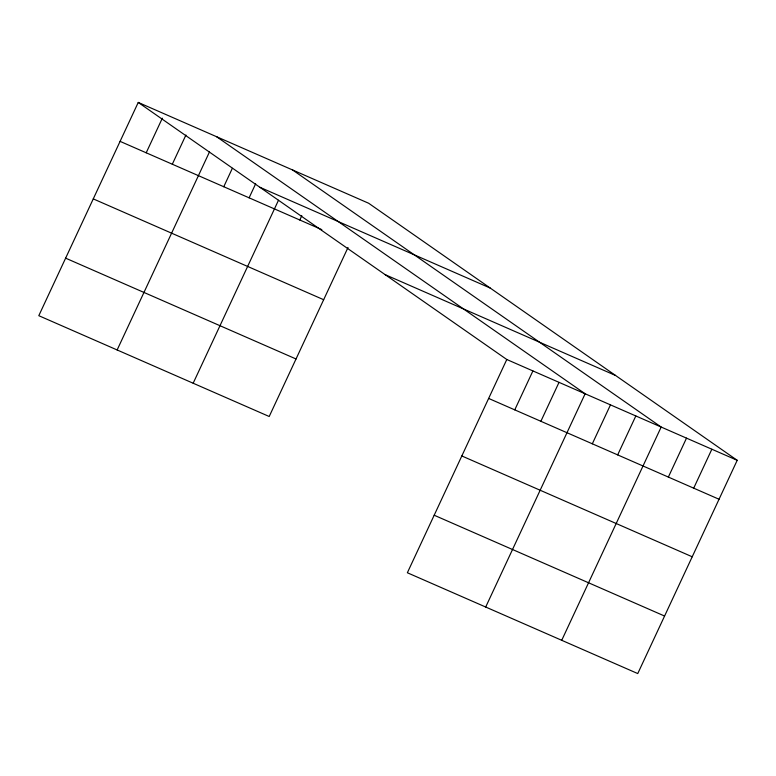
<?xml version="1.0" encoding="UTF-8"?>
<svg xmlns="http://www.w3.org/2000/svg" width="776" height="776" viewBox="0 0 776 776"><rect width="100%" height="100%" fill="white"/><g stroke="black" fill="none" stroke-linecap="round" stroke-linejoin="round"><path stroke-width="1.16" d="M138.244 102.432L506.796 359.501L407.361 572.756L637.756 673.568L737.2 460.313L368.639 203.244L138.244 102.432L38.8 315.686L269.204 416.499L348.007 247.505M146.198 152.794L162.339 118.185M172.311 164.221L185.93 135.014M117.137 349.957L209.52 151.853M223.769 186.735L232.334 168.344M249.106 197.822L255.663 183.766M193.166 383.228L278.487 200.256M299.798 220.006L301.815 215.679M514.76 409.864L532.908 370.928M540.872 421.29L559.021 382.355M485.698 607.026L585.133 393.781L216.582 136.712M592.321 443.804L610.479 404.868M617.667 454.891L635.825 415.955M561.727 640.297L661.171 427.052L292.61 169.983M668.359 477.075L686.508 438.139M693.705 488.162L711.854 449.226M259.863 187.268L490.267 288.08M120.086 141.368L321.836 229.647M385.177 274.665L615.572 375.487M506.796 359.501L737.2 460.313M93.266 198.889L323.66 299.711M488.647 398.437L719.042 499.249M65.621 258.156L296.025 358.978M461.817 455.958L692.221 556.78M434.182 515.225L664.586 616.047"/></g></svg>
